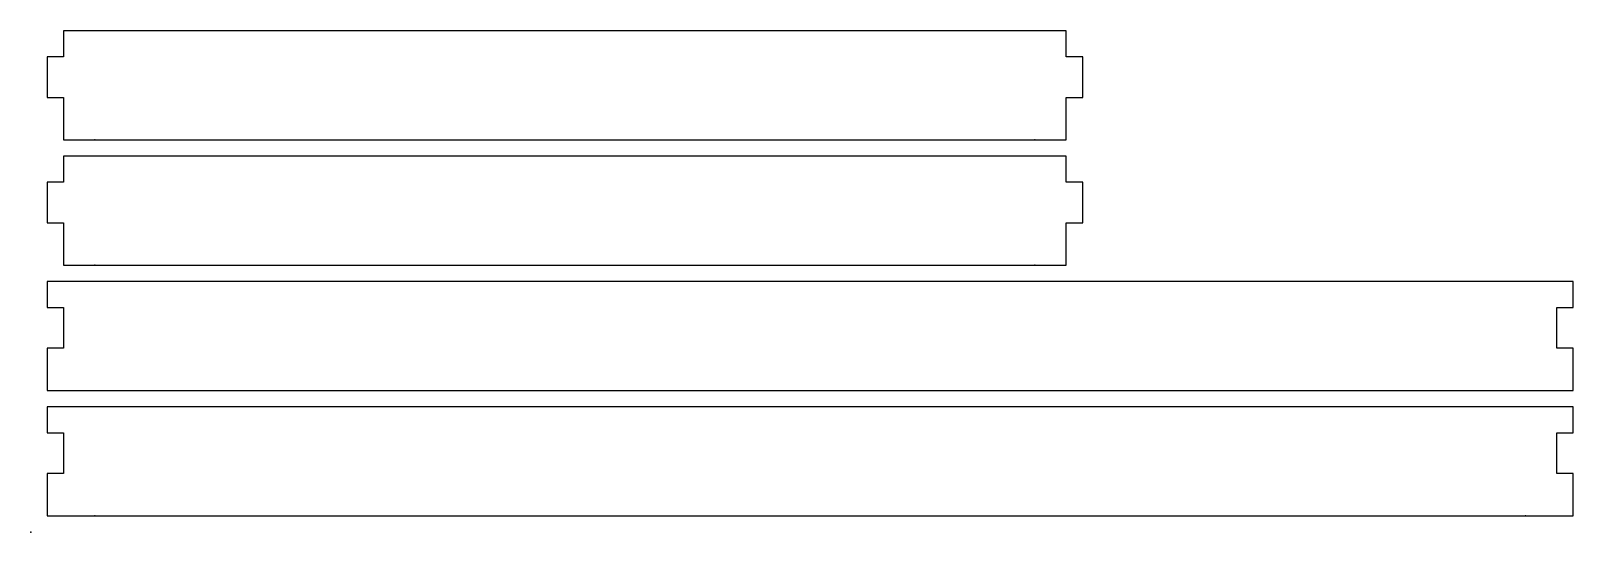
# Model space of a CAD drawing. Header units: millimetres. Extents: x 0 to 283, y 0 to 92.
import ezdxf

# ---------------------------------------------------------------- set-up
doc = ezdxf.new("R2010")
doc.units = ezdxf.units.MM
doc.header["$MEASUREMENT"] = 0
for name, color, linetype in [('box v3_0', 7, 'Continuous'), ('box v3_Sketch2', 7, 'Continuous'), ('box v3_Sketch3', 7, 'Continuous'), ('box v3_Sketch4', 7, 'Continuous')]:
    doc.layers.add(name, color=color, linetype=linetype)

msp = doc.modelspace()

# ---------------------------------------------------------------- linework, layer by layer
at = {"layer": 'box v3_0'}
for p, q in [((6, 92), (6, 87.25)), ((190, 92), (6, 92)), ((190, 87.25), (190, 92)), ((3, 87.25), (3, 79.75)), ((6, 87.25), (3, 87.25)), ((193, 87.25), (190, 87.25)), ((193, 79.75), (193, 87.25)), ((3, 79.75), (6, 79.75)), ((6, 79.75), (6, 75)), ((190, 79.75), (193, 79.75)), ((190, 75), (190, 79.75)), ((6, 75), (6, 72)), ((190, 72), (190, 75)), ((6, 72), (184.25, 72)), ((184.25, 72), (190, 72)), ((190, 69), (6, 69)), ((6, 69), (6, 64.25)), ((190, 64.25), (190, 69)), ((6, 64.25), (3, 64.25)), ((3, 64.25), (3, 56.75)), ((193, 64.25), (190, 64.25)), ((193, 56.75), (193, 64.25)), ((3, 56.75), (6, 56.75)), ((6, 56.75), (6, 52)), ((190, 52), (190, 56.75)), ((190, 56.75), (193, 56.75)), ((6, 52), (6, 49)), ((190, 49), (190, 52)), ((6, 49), (184.25, 49)), ((184.25, 49), (190, 49)), ((6, 46), (3, 46)), ((3, 46), (3, 41.25)), ((280, 46), (6, 46)), ((283, 46), (280, 46)), ((283, 41.25), (283, 46)), ((3, 41.25), (6, 41.25)), ((6, 41.25), (6, 33.75)), ((280, 33.75), (280, 41.25)), ((280, 41.25), (283, 41.25)), ((6, 33.75), (3, 33.75)), ((3, 33.75), (3, 29)), ((283, 33.75), (280, 33.75)), ((283, 29), (283, 33.75)), ((3, 29), (3, 26)), ((283, 26), (283, 29)), ((3, 26), (283, 26)), ((6, 23), (3, 23)), ((3, 23), (3, 18.25)), ((280, 23), (6, 23)), ((283, 23), (280, 23)), ((283, 18.25), (283, 23)), ((3, 18.25), (6, 18.25)), ((6, 18.25), (6, 10.75)), ((280, 18.25), (283, 18.25)), ((280, 10.75), (280, 18.25)), ((3, 10.75), (3, 6)), ((6, 10.75), (3, 10.75)), ((283, 10.75), (280, 10.75)), ((283, 6), (283, 10.75)), ((3, 6), (3, 3)), ((283, 3), (283, 6)), ((3, 3), (6, 3)), ((6, 3), (274.25, 3)), ((274.25, 3), (280, 3)), ((280, 3), (283, 3))]:
    msp.add_line(p, q, dxfattribs=at)
at = {"layer": 'box v3_Sketch2'}
for p in [(11.75, 72), (184.25, 72), (0, 0)]:
    msp.add_point(p, dxfattribs=at)
at = {"layer": 'box v3_Sketch3'}
msp.add_point((0, 0), dxfattribs=at)
at = {"layer": 'box v3_Sketch4'}
for p in [(11.75, 49), (184.25, 49), (11.75, 3), (274.25, 3), (0, 0)]:
    msp.add_point(p, dxfattribs=at)

doc.saveas('drawing.dxf')
